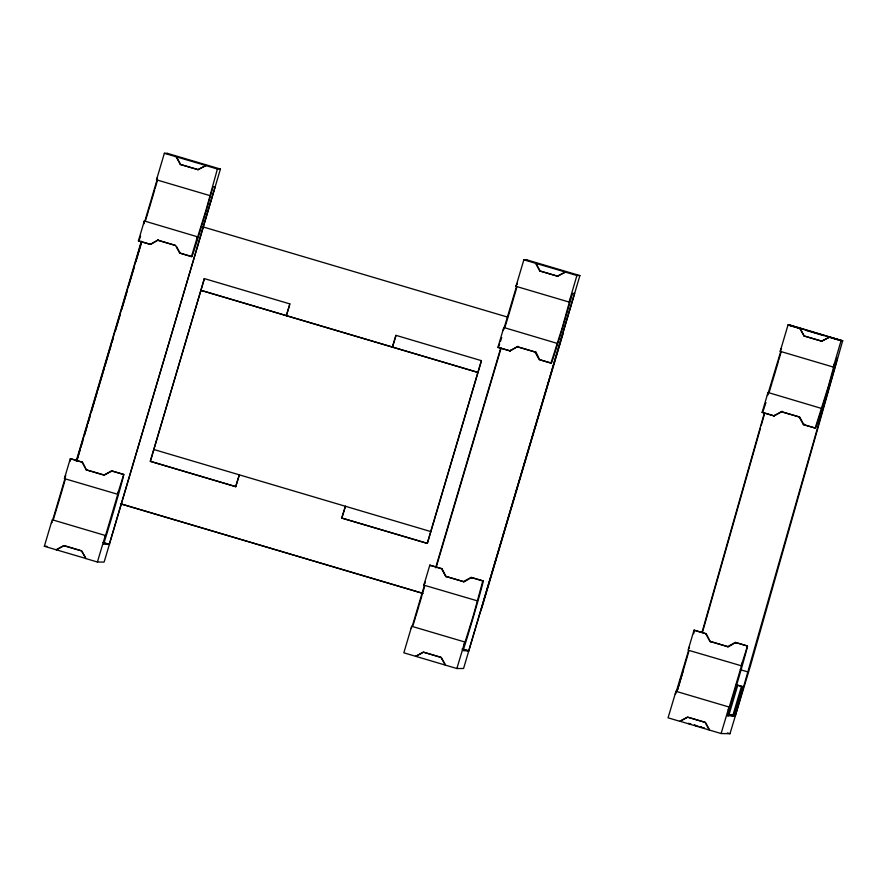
<?xml version="1.0" encoding="UTF-8"?>
<svg xmlns="http://www.w3.org/2000/svg" width="887" height="887" viewBox="0 0 887 887"><rect width="100%" height="100%" fill="white"/><g stroke="black" fill="none" stroke-linecap="round" stroke-linejoin="round"><path stroke-width="1.33" d="M821.118 408.308L768.02 392.497L762.121 412.411L773.919 415.903L781.547 411.756L799.231 416.99L803.378 424.629L815.164 428.122L828.114 387.175L834.456 364.047L833.337 367.063L780.216 351.341L788.066 324.819L842.639 340.852L750.602 665.272L729.979 733.715L721.098 733.538L709.312 730.034L705.165 722.395L687.48 717.162L679.841 721.308L668.055 717.816L675.994 691.295L675.329 694.321M842.639 340.852L789.607 324.864M503.239 330.507L503.805 327.491L497.906 347.405L510.136 350.908L517.986 346.274M517.121 284.006L517.199 283.319L515.99 286.335L523.851 259.813L526.867 259.88L579.898 275.591L463.568 668.488L456.872 668.521L403.84 652.81L411.69 626.289L464.821 642L464.145 645.026L473.292 615.8L482.816 580.941L483.171 581.584A43.031 0.832 -73.5 0 1 463.114 650.626L468.713 650.958L574.665 293.275L572.503 293.475A43.031 0.832 -73.5 0 1 551.681 362.495L550.949 363.116L539.163 359.623L535.016 351.984L517.332 346.75L509.692 350.897M781.347 349.012L781.425 348.336L780.216 351.341M111.906 471.574L111.54 470.919L103.912 475.066L86.227 469.833L82.081 462.194L70.295 458.701L64.396 478.603L117.55 494.236L118.658 491.32L104.666 538.509L105.331 535.482L52.211 519.76L44.35 546.281L85.928 558.511L81.449 550.871L63.775 545.627L56.136 549.774M471.385 578.102L471.03 577.448L463.391 581.595L445.717 576.35L441.56 568.711L429.785 565.219L423.886 585.132L477.04 600.754M735.611 643.108L735.245 642.454L727.617 646.601L709.933 641.356L705.786 633.717L694 630.225L688.101 650.138L741.255 665.76L742.364 662.855L728.371 710.032L729.036 707.017L675.916 691.295M70.295 458.701L70.65 459.344A43.031 0.832 -73.5 0 1 70.239 461.085M86.593 470.332L82.524 462.205L70.738 458.701M86.227 469.833L104.344 475.077L111.995 470.93L123.781 474.423L123.692 475.066A43.031 0.832 -73.5 0 1 103.624 544.097L109.223 544.43L215.175 186.758L213.024 186.946A43.031 0.832 -73.5 0 1 192.191 255.966L191.459 256.598L179.673 253.105L175.526 245.455L157.842 240.222L150.202 244.368L138.416 240.876L144.315 220.974L197.413 236.774L196.792 239.701L206.194 209.554L217.404 169.007L220.419 169.073L104.522 560.772L103.99 562.114L97.393 562.003L85.607 558.5M430.14 565.873L429.785 565.219M446.083 576.86L442.014 568.722L430.228 565.23M463.768 582.094L471.485 577.459L483.26 580.952M694.355 630.879L694 630.225M710.31 641.866L706.229 633.739L694.443 630.236M727.983 647.1L735.7 642.465L747.486 645.958L747.397 646.59A43.031 0.832 -73.5 0 1 727.329 715.632L735.223 716.031L837.417 358.27L836.729 358.481A43.031 0.832 -73.5 0 1 815.896 427.501L815.164 428.122M706.141 634.371L705.786 633.717M82.436 462.837L82.081 462.194M441.914 569.365L441.56 568.711M51.779 521.855L51.623 522.787L51.956 522.11M65.472 476.53L65.627 475.598L64.507 478.514M424.962 583.058L425.106 582.127L423.886 585.132M689.177 648.064L689.332 647.133L688.999 647.809M167.299 153.961L167.377 153.351L164.361 153.285L156.511 179.817L209.631 195.528M526.778 260.479L526.867 259.88M550.949 363.116L562.07 328.29L570.241 299.041L569.121 302.057L515.99 286.335M411.258 628.384L411.779 626.289M157.099 179.728L145.013 220.586M516.578 286.246L503.65 329.587M780.804 351.252L767.466 395.513L768.02 392.497M64.862 479.013L52.732 519.871M424.341 585.531L412.222 626.399M688.567 650.537L675.661 693.645M702.016 632.387L764.35 413.009M702.482 632.231L760.425 428.332M761.179 425.66L764.206 415.005M76.193 461.151L141.343 241.242M76.748 460.564L141.532 241.852M76.992 460.575L80.129 449.964M80.917 447.314L82.879 440.684M84.453 435.384L87.192 426.104M87.979 423.454L89.942 416.835M91.516 411.524L97.016 392.974M97.803 390.313L104.078 369.114M104.866 366.464L111.152 345.254M111.928 342.604L113.115 338.623M115.465 330.674L120.177 314.763M121.752 309.463L127.251 290.903M128.815 285.603L134.314 267.042M135.888 261.743L141.377 243.182M97.393 562.003L105.331 535.482M123.781 474.423L117.55 494.236M191.459 256.598L197.413 236.774M235.853 486.653L150.402 461.329L204.365 278.607L150.236 461.329L235.687 486.653L239.346 474.867L235.687 486.653M289.816 303.919L286.324 315.717L289.583 305.239M341.772 518.086L345.42 506.3L341.772 518.086L427.379 543.409L481.12 361.996M395.89 335.364L392.398 347.15L396.057 335.364L481.508 360.687M427.224 543.409L481.342 360.676M435.683 567.68L500.822 347.771M436.049 567.691L500.8 349.101M456.872 668.521L464.821 642M569.121 302.057L576.894 275.524L579.898 275.591M677.557 689.898L683.256 670.672M721.098 733.538L729.036 707.017M741.255 665.76L747.486 645.958M727.562 715.864L736.288 686.394L737.396 686.416L728.659 715.887M842.65 340.586L841.109 340.53L833.337 367.063M728.493 714.423L733.804 715.997L742.53 686.527L741.432 686.505L732.695 715.975L728.726 714.8M157.309 177.722L156.511 179.817M144.16 223.058L143.761 223.99L144.315 220.974M804.11 424.008L803.378 424.629M150.934 243.748L150.202 244.368M158.496 239.745L150.646 244.38L138.416 240.876M180.405 252.473L179.673 253.105M497.906 347.405L498.638 346.773A43.031 0.832 -73.5 0 0 499.636 343.923M510.424 350.265L510.136 350.908L498.35 347.416M535.67 351.507L539.606 359.634L551.392 363.127M762.121 412.411L762.853 411.779A43.031 0.832 -73.5 0 0 764.284 407.665M782.212 411.28L773.919 415.903M774.65 415.271L774.362 415.914L762.565 412.422M56.458 549.774L64.075 545.627L81.748 550.882L85.329 557.424M415.948 656.302L423.554 652.156L441.238 657.4L445.407 665.028L440.939 657.389L423.265 652.156L415.626 656.291M679.841 721.308L687.78 717.151L705.453 722.406L709.035 728.948M197.978 169.661L205.95 165.525L197.978 169.661L180.305 164.428L176.147 156.777L164.361 153.285M557.468 276.19L565.44 272.043L557.468 276.19L539.784 270.945L535.637 263.306L523.851 259.813M821.684 341.196L829.644 337.06L821.684 341.196L803.999 335.951L799.852 328.312L788.066 324.819M463.391 581.595L445.717 576.35M727.617 646.601L709.933 641.356M176.147 156.777L205.95 165.525M535.637 263.306L565.44 272.043M44.35 546.281L46.989 546.337M563.09 333.612L481.02 610.644M153.972 449.543L430.96 531.623M709.312 730.034L680.163 721.308M180.305 164.428L198.267 169.683M539.784 270.945L557.746 276.212M803.999 335.951L821.972 341.218M157.842 240.222L175.526 245.455M517.332 346.75L535.016 351.984M781.547 411.756L799.664 417.012L803.822 424.64L814.299 427.745M799.852 328.312L804.298 335.962M703.092 727.717L704.234 728.039L703.258 727.728M690.895 724.047L688.478 723.371L690.674 724.047M700.153 726.863L701.805 727.351M829.323 337.038L841.109 340.53M789.53 325.474L800.141 328.611M805.44 330.186L824.001 335.685M829.312 337.26L842.561 341.185M167.377 153.351L220.419 169.073M205.618 165.514L217.404 169.007M565.108 272.032L576.894 275.524M202.291 226.695L507.619 317.102M503.805 327.491L556.903 343.302M191.902 256.598L180.116 253.105L176.546 246.575M204.365 278.607L289.971 303.931M341.927 518.086L427.379 543.409M735.245 642.454L747.042 645.947M111.54 470.919L123.337 474.412M471.03 577.448L482.816 580.941M740.301 669.674L748.251 672.036M737.23 684.952L742.53 686.527M736.121 684.93L741.432 686.505M120.477 503.738L422.899 593.359M121.552 504.126L422.655 593.348M729.912 714.456L735.223 716.031M102.959 542.478L109.589 544.441M462.449 648.996L467.748 650.57M103.923 542.866L109.223 544.43M462.083 648.996L468.713 650.958M727.329 732.928L729.979 733.715M694.155 725.089L696.195 725.699M694.477 725.1L698.235 726.298M700.442 726.874L702.038 727.351M535.948 263.306L540.072 270.956M176.458 156.788L180.593 164.428M694.177 631.655A43.031 0.832 -73.5 0 1 693.667 633.739M688.844 651.28A43.031 0.832 -73.5 0 1 686.316 660.061M685.984 661.225A43.031 0.832 -73.5 0 1 680.34 680.274M679.996 681.427A43.031 0.832 -73.5 0 1 676.958 691.372M780.959 352.483A43.031 0.832 -73.5 0 1 778.808 359.978M778.431 361.264A43.031 0.832 -73.5 0 1 772.455 381.465M772.1 382.619A43.031 0.832 -73.5 0 1 769.073 392.575M765.936 402.587A43.031 0.832 -73.5 0 1 764.661 406.545M516.744 287.477A43.031 0.832 -73.5 0 1 514.216 296.258M513.872 297.411A43.031 0.832 -73.5 0 1 504.847 327.558M501.709 337.581A43.031 0.832 -73.5 0 1 500.434 341.539M424.629 586.274A43.031 0.832 -73.5 0 1 422.101 595.055M421.768 596.208A43.031 0.832 -73.5 0 1 419.318 604.546M418.963 605.732A43.031 0.832 -73.5 0 1 415.77 616.421M415.382 617.707A43.031 0.832 -73.5 0 1 413.098 625.191M157.587 179.773A43.031 0.832 -73.5 0 1 155.103 188.443M154.726 189.729A43.031 0.832 -73.5 0 1 151.588 200.407M151.233 201.604A43.031 0.832 -73.5 0 1 148.75 209.931M148.395 211.095A43.031 0.832 -73.5 0 1 145.368 221.04M140.578 236.13A43.031 0.832 -73.5 0 1 139.148 240.255M65.139 479.756A43.031 0.832 -73.5 0 1 56.635 508.739M56.291 509.892A43.031 0.832 -73.5 0 1 53.253 519.837M201.116 290.393L478.093 372.473L201.116 290.393"/></g></svg>
